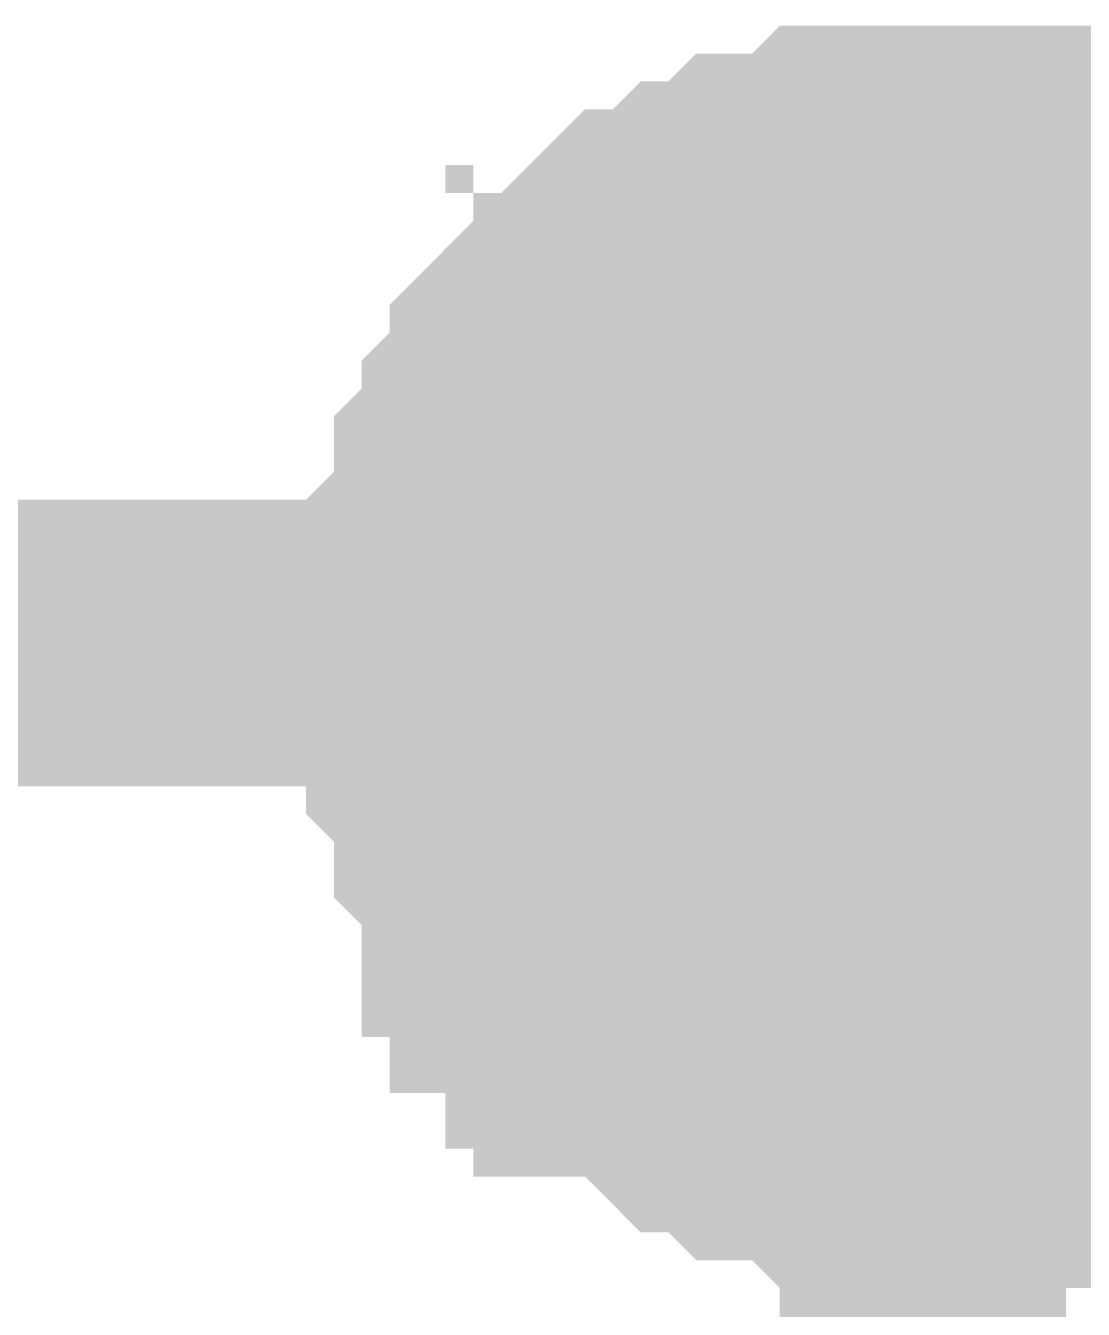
# Model space of a CAD drawing. Header units: inches. Extents: x 0 to 31.5, y 0 to 22.3.
# Drawn here: x 7.1651 to 7.2087, y 3.2723 to 3.3252 of the extents above; entities that cross this region are included whole.
import ezdxf

# ---------------------------------------------------------------- set-up
doc = ezdxf.new("R2010")
doc.units = ezdxf.units.IN
doc.header["$MEASUREMENT"] = 0
doc.layers.add('Sheet', color=255, linetype='Continuous')

msp = doc.modelspace()

# ---------------------------------------------------------------- linework, layer by layer
at = {"layer": 'Sheet'}
for points in [[(7.182579, 3.299748, 0.0118, 0.0118, 0), (7.182579, 3.300896, 0.0118, 0.0118, 0), (7.182579, 3.302045, 0.0118, 0.0118, 0), (7.182579, 3.302045, 0.0118, 0.0118, 0), (7.182579, 3.303193, 0.0118, 0.0118, 0), (7.183727, 3.304342, 0.0118, 0.0118, 0), (7.183727, 3.30549, 0.0118, 0.0118, 0), (7.183727, 3.306639, 0.0118, 0.0118, 0), (7.183727, 3.306639, 0.0118, 0.0118, 0), (7.184875, 3.307787, 0.0118, 0.0118, 0), (7.184875, 3.308936, 0.0118, 0.0118, 0), (7.186024, 3.310084, 0.0118, 0.0118, 0), (7.186024, 3.310084, 0.0118, 0.0118, 0), (7.186024, 3.311233, 0.0118, 0.0118, 0), (7.187172, 3.312382, 0.0118, 0.0118, 0), (7.18832, 3.312382, 0.0118, 0.0118, 0), (7.18832, 3.31353, 0.0118, 0.0118, 0), (7.189469, 3.31353, 0.0118, 0.0118, 0), (7.189469, 3.314679, 0.0118, 0.0118, 0), (7.190617, 3.315827, 0.0118, 0.0118, 0), (7.191765, 3.315827, 0.0118, 0.0118, 0), (7.191765, 3.315827, 0.0118, 0.0118, 0), (7.192913, 3.316976, 0.0118, 0.0118, 0), (7.194062, 3.316976, 0.0118, 0.0118, 0), (7.19521, 3.318124, 0.0118, 0.0118, 0), (7.19521, 3.318124, 0.0118, 0.0118, 0), (7.196358, 3.318124, 0.0118, 0.0118, 0), (7.197507, 3.318124, 0.0118, 0.0118, 0), (7.198655, 3.319273, 0.0118, 0.0118, 0), (7.199803, 3.319273, 0.0118, 0.0118, 0), (7.199803, 3.319273, 0.0118, 0.0118, 0), (7.200951, 3.319273, 0.0118, 0.0118, 0), (7.2021, 3.319273, 0.0118, 0.0118, 0)], [(7.182579, 3.299748, 0.0118, 0.0118, 0), (7.182579, 3.300896, 0.0118, 0.0118, 0), (7.182579, 3.302045, 0.0118, 0.0118, 0), (7.182579, 3.302045, 0.0118, 0.0118, 0), (7.182579, 3.303193, 0.0118, 0.0118, 0), (7.183727, 3.304342, 0.0118, 0.0118, 0), (7.183727, 3.30549, 0.0118, 0.0118, 0), (7.183727, 3.306639, 0.0118, 0.0118, 0), (7.183727, 3.306639, 0.0118, 0.0118, 0), (7.184875, 3.307787, 0.0118, 0.0118, 0), (7.184875, 3.308936, 0.0118, 0.0118, 0), (7.186024, 3.310084, 0.0118, 0.0118, 0), (7.186024, 3.310084, 0.0118, 0.0118, 0), (7.186024, 3.311233, 0.0118, 0.0118, 0), (7.187172, 3.312382, 0.0118, 0.0118, 0), (7.18832, 3.312382, 0.0118, 0.0118, 0), (7.18832, 3.31353, 0.0118, 0.0118, 0), (7.189469, 3.31353, 0.0118, 0.0118, 0), (7.189469, 3.314679, 0.0118, 0.0118, 0), (7.190617, 3.315827, 0.0118, 0.0118, 0), (7.191765, 3.315827, 0.0118, 0.0118, 0), (7.191765, 3.315827, 0.0118, 0.0118, 0), (7.192913, 3.316976, 0.0118, 0.0118, 0), (7.194062, 3.316976, 0.0118, 0.0118, 0), (7.19521, 3.318124, 0.0118, 0.0118, 0), (7.19521, 3.318124, 0.0118, 0.0118, 0), (7.196358, 3.318124, 0.0118, 0.0118, 0), (7.197507, 3.318124, 0.0118, 0.0118, 0), (7.198655, 3.319273, 0.0118, 0.0118, 0), (7.199803, 3.319273, 0.0118, 0.0118, 0), (7.199803, 3.319273, 0.0118, 0.0118, 0), (7.200951, 3.319273, 0.0118, 0.0118, 0), (7.2021, 3.319273, 0.0118, 0.0118, 0)], [(7.182579, 3.299748, 0.0118, 0.0118, 0), (7.182579, 3.300896, 0.0118, 0.0118, 0), (7.182579, 3.302045, 0.0118, 0.0118, 0), (7.182579, 3.302045, 0.0118, 0.0118, 0), (7.182579, 3.303193, 0.0118, 0.0118, 0), (7.183727, 3.304342, 0.0118, 0.0118, 0), (7.183727, 3.30549, 0.0118, 0.0118, 0), (7.183727, 3.306639, 0.0118, 0.0118, 0), (7.183727, 3.306639, 0.0118, 0.0118, 0), (7.184875, 3.307787, 0.0118, 0.0118, 0), (7.184875, 3.308936, 0.0118, 0.0118, 0), (7.186024, 3.310084, 0.0118, 0.0118, 0), (7.186024, 3.310084, 0.0118, 0.0118, 0), (7.186024, 3.311233, 0.0118, 0.0118, 0), (7.187172, 3.312382, 0.0118, 0.0118, 0), (7.18832, 3.312382, 0.0118, 0.0118, 0), (7.18832, 3.31353, 0.0118, 0.0118, 0), (7.189469, 3.31353, 0.0118, 0.0118, 0), (7.189469, 3.314679, 0.0118, 0.0118, 0), (7.190617, 3.315827, 0.0118, 0.0118, 0), (7.191765, 3.315827, 0.0118, 0.0118, 0), (7.191765, 3.315827, 0.0118, 0.0118, 0), (7.192913, 3.316976, 0.0118, 0.0118, 0), (7.194062, 3.316976, 0.0118, 0.0118, 0), (7.19521, 3.318124, 0.0118, 0.0118, 0), (7.19521, 3.318124, 0.0118, 0.0118, 0), (7.196358, 3.318124, 0.0118, 0.0118, 0), (7.197507, 3.318124, 0.0118, 0.0118, 0), (7.198655, 3.319273, 0.0118, 0.0118, 0), (7.199803, 3.319273, 0.0118, 0.0118, 0), (7.199803, 3.319273, 0.0118, 0.0118, 0), (7.200951, 3.319273, 0.0118, 0.0118, 0), (7.2021, 3.319273, 0.0118, 0.0118, 0)], [(7.182579, 3.299748, 0.0118, 0.0118, 0), (7.182579, 3.300896, 0.0118, 0.0118, 0), (7.182579, 3.302045, 0.0118, 0.0118, 0), (7.182579, 3.302045, 0.0118, 0.0118, 0), (7.182579, 3.303193, 0.0118, 0.0118, 0), (7.183727, 3.304342, 0.0118, 0.0118, 0), (7.183727, 3.30549, 0.0118, 0.0118, 0), (7.183727, 3.306639, 0.0118, 0.0118, 0), (7.183727, 3.306639, 0.0118, 0.0118, 0), (7.184875, 3.307787, 0.0118, 0.0118, 0), (7.184875, 3.308936, 0.0118, 0.0118, 0), (7.186024, 3.310084, 0.0118, 0.0118, 0), (7.186024, 3.310084, 0.0118, 0.0118, 0), (7.186024, 3.311233, 0.0118, 0.0118, 0), (7.187172, 3.312382, 0.0118, 0.0118, 0), (7.18832, 3.312382, 0.0118, 0.0118, 0), (7.18832, 3.31353, 0.0118, 0.0118, 0), (7.189469, 3.31353, 0.0118, 0.0118, 0), (7.189469, 3.314679, 0.0118, 0.0118, 0), (7.190617, 3.315827, 0.0118, 0.0118, 0), (7.191765, 3.315827, 0.0118, 0.0118, 0), (7.191765, 3.315827, 0.0118, 0.0118, 0), (7.192913, 3.316976, 0.0118, 0.0118, 0), (7.194062, 3.316976, 0.0118, 0.0118, 0), (7.19521, 3.318124, 0.0118, 0.0118, 0), (7.19521, 3.318124, 0.0118, 0.0118, 0), (7.196358, 3.318124, 0.0118, 0.0118, 0), (7.197507, 3.318124, 0.0118, 0.0118, 0), (7.198655, 3.319273, 0.0118, 0.0118, 0), (7.199803, 3.319273, 0.0118, 0.0118, 0), (7.199803, 3.319273, 0.0118, 0.0118, 0), (7.200951, 3.319273, 0.0118, 0.0118, 0), (7.2021, 3.319273, 0.0118, 0.0118, 0)], [(7.2021, 3.319273, 0.0118, 0.0118, 0), (7.2021, 3.319273, 0.0118, 0.0118, 0)], [(7.2021, 3.319273, 0.0118, 0.0118, 0), (7.203248, 3.319273, 0.0118, 0.0118, 0), (7.204396, 3.319273, 0.0118, 0.0118, 0), (7.205545, 3.319273, 0.0118, 0.0118, 0), (7.206693, 3.319273, 0.0118, 0.0118, 0), (7.207841, 3.318124, 0.0118, 0.0118, 0), (7.207841, 3.318124, 0.0118, 0.0118, 0), (7.20899, 3.318124, 0.0118, 0.0118, 0), (7.210138, 3.318124, 0.0118, 0.0118, 0), (7.211286, 3.316976, 0.0118, 0.0118, 0), (7.212434, 3.316976, 0.0118, 0.0118, 0), (7.212434, 3.315827, 0.0118, 0.0118, 0), (7.213583, 3.315827, 0.0118, 0.0118, 0), (7.214731, 3.315827, 0.0118, 0.0118, 0)], [(7.2021, 3.319273, 0.0118, 0.0118, 0), (7.2021, 3.319273, 0.0118, 0.0118, 0)], [(7.2021, 3.319273, 0.0118, 0.0118, 0), (7.203248, 3.319273, 0.0118, 0.0118, 0), (7.204396, 3.319273, 0.0118, 0.0118, 0), (7.205545, 3.319273, 0.0118, 0.0118, 0), (7.206693, 3.319273, 0.0118, 0.0118, 0), (7.207841, 3.318124, 0.0118, 0.0118, 0), (7.207841, 3.318124, 0.0118, 0.0118, 0), (7.20899, 3.318124, 0.0118, 0.0118, 0), (7.210138, 3.318124, 0.0118, 0.0118, 0), (7.211286, 3.316976, 0.0118, 0.0118, 0), (7.212434, 3.316976, 0.0118, 0.0118, 0), (7.212434, 3.315827, 0.0118, 0.0118, 0), (7.213583, 3.315827, 0.0118, 0.0118, 0), (7.214731, 3.315827, 0.0118, 0.0118, 0)], [(7.2021, 3.319273, 0.0118, 0.0118, 0), (7.2021, 3.319273, 0.0118, 0.0118, 0)], [(7.2021, 3.319273, 0.0118, 0.0118, 0), (7.203248, 3.319273, 0.0118, 0.0118, 0), (7.204396, 3.319273, 0.0118, 0.0118, 0), (7.205545, 3.319273, 0.0118, 0.0118, 0), (7.206693, 3.319273, 0.0118, 0.0118, 0), (7.207841, 3.318124, 0.0118, 0.0118, 0), (7.207841, 3.318124, 0.0118, 0.0118, 0), (7.20899, 3.318124, 0.0118, 0.0118, 0), (7.210138, 3.318124, 0.0118, 0.0118, 0), (7.211286, 3.316976, 0.0118, 0.0118, 0), (7.212434, 3.316976, 0.0118, 0.0118, 0), (7.212434, 3.315827, 0.0118, 0.0118, 0), (7.213583, 3.315827, 0.0118, 0.0118, 0), (7.214731, 3.315827, 0.0118, 0.0118, 0)], [(7.2021, 3.319273, 0.0118, 0.0118, 0), (7.2021, 3.319273, 0.0118, 0.0118, 0)], [(7.2021, 3.319273, 0.0118, 0.0118, 0), (7.203248, 3.319273, 0.0118, 0.0118, 0), (7.204396, 3.319273, 0.0118, 0.0118, 0), (7.205545, 3.319273, 0.0118, 0.0118, 0), (7.206693, 3.319273, 0.0118, 0.0118, 0), (7.207841, 3.318124, 0.0118, 0.0118, 0), (7.207841, 3.318124, 0.0118, 0.0118, 0), (7.20899, 3.318124, 0.0118, 0.0118, 0), (7.210138, 3.318124, 0.0118, 0.0118, 0), (7.211286, 3.316976, 0.0118, 0.0118, 0), (7.212434, 3.316976, 0.0118, 0.0118, 0), (7.212434, 3.315827, 0.0118, 0.0118, 0), (7.213583, 3.315827, 0.0118, 0.0118, 0), (7.214731, 3.315827, 0.0118, 0.0118, 0)], [(7.182579, 3.299748, 0.0039, 0.0039, 0), (7.182579, 3.300896, 0.0039, 0.0039, 0), (7.182579, 3.302045, 0.0039, 0.0039, 0), (7.182579, 3.302045, 0.0039, 0.0039, 0), (7.182579, 3.303193, 0.0039, 0.0039, 0), (7.183727, 3.304342, 0.0039, 0.0039, 0), (7.183727, 3.30549, 0.0039, 0.0039, 0), (7.183727, 3.306639, 0.0039, 0.0039, 0), (7.183727, 3.306639, 0.0039, 0.0039, 0), (7.184875, 3.307787, 0.0039, 0.0039, 0), (7.184875, 3.308936, 0.0039, 0.0039, 0), (7.186024, 3.310084, 0.0039, 0.0039, 0), (7.186024, 3.310084, 0.0039, 0.0039, 0), (7.186024, 3.311233, 0.0039, 0.0039, 0), (7.187172, 3.312382, 0.0039, 0.0039, 0), (7.18832, 3.312382, 0.0039, 0.0039, 0), (7.18832, 3.31353, 0.0039, 0.0039, 0), (7.189469, 3.31353, 0.0039, 0.0039, 0), (7.189469, 3.314679, 0.0039, 0.0039, 0), (7.190617, 3.315827, 0.0039, 0.0039, 0), (7.191765, 3.315827, 0.0039, 0.0039, 0), (7.191765, 3.315827, 0.0039, 0.0039, 0), (7.192913, 3.316976, 0.0039, 0.0039, 0), (7.194062, 3.316976, 0.0039, 0.0039, 0), (7.19521, 3.318124, 0.0039, 0.0039, 0), (7.19521, 3.318124, 0.0039, 0.0039, 0), (7.196358, 3.318124, 0.0039, 0.0039, 0), (7.197507, 3.318124, 0.0039, 0.0039, 0), (7.198655, 3.319273, 0.0039, 0.0039, 0), (7.199803, 3.319273, 0.0039, 0.0039, 0), (7.199803, 3.319273, 0.0039, 0.0039, 0), (7.200951, 3.319273, 0.0039, 0.0039, 0), (7.2021, 3.319273, 0.0039, 0.0039, 0)], [(7.182579, 3.299748, 0.0039, 0.0039, 0), (7.182579, 3.300896, 0.0039, 0.0039, 0), (7.182579, 3.302045, 0.0039, 0.0039, 0), (7.182579, 3.302045, 0.0039, 0.0039, 0), (7.182579, 3.303193, 0.0039, 0.0039, 0), (7.183727, 3.304342, 0.0039, 0.0039, 0), (7.183727, 3.30549, 0.0039, 0.0039, 0), (7.183727, 3.306639, 0.0039, 0.0039, 0), (7.183727, 3.306639, 0.0039, 0.0039, 0), (7.184875, 3.307787, 0.0039, 0.0039, 0), (7.184875, 3.308936, 0.0039, 0.0039, 0), (7.186024, 3.310084, 0.0039, 0.0039, 0), (7.186024, 3.310084, 0.0039, 0.0039, 0), (7.186024, 3.311233, 0.0039, 0.0039, 0), (7.187172, 3.312382, 0.0039, 0.0039, 0), (7.18832, 3.312382, 0.0039, 0.0039, 0), (7.18832, 3.31353, 0.0039, 0.0039, 0), (7.189469, 3.31353, 0.0039, 0.0039, 0), (7.189469, 3.314679, 0.0039, 0.0039, 0), (7.190617, 3.315827, 0.0039, 0.0039, 0), (7.191765, 3.315827, 0.0039, 0.0039, 0), (7.191765, 3.315827, 0.0039, 0.0039, 0), (7.192913, 3.316976, 0.0039, 0.0039, 0), (7.194062, 3.316976, 0.0039, 0.0039, 0), (7.19521, 3.318124, 0.0039, 0.0039, 0), (7.19521, 3.318124, 0.0039, 0.0039, 0), (7.196358, 3.318124, 0.0039, 0.0039, 0), (7.197507, 3.318124, 0.0039, 0.0039, 0), (7.198655, 3.319273, 0.0039, 0.0039, 0), (7.199803, 3.319273, 0.0039, 0.0039, 0), (7.199803, 3.319273, 0.0039, 0.0039, 0), (7.200951, 3.319273, 0.0039, 0.0039, 0), (7.2021, 3.319273, 0.0039, 0.0039, 0)], [(7.182579, 3.299748, 0.0039, 0.0039, 0), (7.182579, 3.300896, 0.0039, 0.0039, 0), (7.182579, 3.302045, 0.0039, 0.0039, 0), (7.182579, 3.302045, 0.0039, 0.0039, 0), (7.182579, 3.303193, 0.0039, 0.0039, 0), (7.183727, 3.304342, 0.0039, 0.0039, 0), (7.183727, 3.30549, 0.0039, 0.0039, 0), (7.183727, 3.306639, 0.0039, 0.0039, 0), (7.183727, 3.306639, 0.0039, 0.0039, 0), (7.184875, 3.307787, 0.0039, 0.0039, 0), (7.184875, 3.308936, 0.0039, 0.0039, 0), (7.186024, 3.310084, 0.0039, 0.0039, 0), (7.186024, 3.310084, 0.0039, 0.0039, 0), (7.186024, 3.311233, 0.0039, 0.0039, 0), (7.187172, 3.312382, 0.0039, 0.0039, 0), (7.18832, 3.312382, 0.0039, 0.0039, 0), (7.18832, 3.31353, 0.0039, 0.0039, 0), (7.189469, 3.31353, 0.0039, 0.0039, 0), (7.189469, 3.314679, 0.0039, 0.0039, 0), (7.190617, 3.315827, 0.0039, 0.0039, 0), (7.191765, 3.315827, 0.0039, 0.0039, 0), (7.191765, 3.315827, 0.0039, 0.0039, 0), (7.192913, 3.316976, 0.0039, 0.0039, 0), (7.194062, 3.316976, 0.0039, 0.0039, 0), (7.19521, 3.318124, 0.0039, 0.0039, 0), (7.19521, 3.318124, 0.0039, 0.0039, 0), (7.196358, 3.318124, 0.0039, 0.0039, 0), (7.197507, 3.318124, 0.0039, 0.0039, 0), (7.198655, 3.319273, 0.0039, 0.0039, 0), (7.199803, 3.319273, 0.0039, 0.0039, 0), (7.199803, 3.319273, 0.0039, 0.0039, 0), (7.200951, 3.319273, 0.0039, 0.0039, 0), (7.2021, 3.319273, 0.0039, 0.0039, 0)], [(7.182579, 3.299748, 0.0039, 0.0039, 0), (7.182579, 3.300896, 0.0039, 0.0039, 0), (7.182579, 3.302045, 0.0039, 0.0039, 0), (7.182579, 3.302045, 0.0039, 0.0039, 0), (7.182579, 3.303193, 0.0039, 0.0039, 0), (7.183727, 3.304342, 0.0039, 0.0039, 0), (7.183727, 3.30549, 0.0039, 0.0039, 0), (7.183727, 3.306639, 0.0039, 0.0039, 0), (7.183727, 3.306639, 0.0039, 0.0039, 0), (7.184875, 3.307787, 0.0039, 0.0039, 0), (7.184875, 3.308936, 0.0039, 0.0039, 0), (7.186024, 3.310084, 0.0039, 0.0039, 0), (7.186024, 3.310084, 0.0039, 0.0039, 0), (7.186024, 3.311233, 0.0039, 0.0039, 0), (7.187172, 3.312382, 0.0039, 0.0039, 0), (7.18832, 3.312382, 0.0039, 0.0039, 0), (7.18832, 3.31353, 0.0039, 0.0039, 0), (7.189469, 3.31353, 0.0039, 0.0039, 0), (7.189469, 3.314679, 0.0039, 0.0039, 0), (7.190617, 3.315827, 0.0039, 0.0039, 0), (7.191765, 3.315827, 0.0039, 0.0039, 0), (7.191765, 3.315827, 0.0039, 0.0039, 0), (7.192913, 3.316976, 0.0039, 0.0039, 0), (7.194062, 3.316976, 0.0039, 0.0039, 0), (7.19521, 3.318124, 0.0039, 0.0039, 0), (7.19521, 3.318124, 0.0039, 0.0039, 0), (7.196358, 3.318124, 0.0039, 0.0039, 0), (7.197507, 3.318124, 0.0039, 0.0039, 0), (7.198655, 3.319273, 0.0039, 0.0039, 0), (7.199803, 3.319273, 0.0039, 0.0039, 0), (7.199803, 3.319273, 0.0039, 0.0039, 0), (7.200951, 3.319273, 0.0039, 0.0039, 0), (7.2021, 3.319273, 0.0039, 0.0039, 0)], [(7.2021, 3.319273, 0.0039, 0.0039, 0), (7.2021, 3.319273, 0.0039, 0.0039, 0)], [(7.2021, 3.319273, 0.0039, 0.0039, 0), (7.203248, 3.319273, 0.0039, 0.0039, 0), (7.204396, 3.319273, 0.0039, 0.0039, 0), (7.205545, 3.319273, 0.0039, 0.0039, 0), (7.206693, 3.319273, 0.0039, 0.0039, 0), (7.207841, 3.318124, 0.0039, 0.0039, 0), (7.207841, 3.318124, 0.0039, 0.0039, 0), (7.20899, 3.318124, 0.0039, 0.0039, 0), (7.210138, 3.318124, 0.0039, 0.0039, 0), (7.211286, 3.316976, 0.0039, 0.0039, 0)], [(7.2021, 3.319273, 0.0039, 0.0039, 0), (7.2021, 3.319273, 0.0039, 0.0039, 0)], [(7.2021, 3.319273, 0.0039, 0.0039, 0), (7.203248, 3.319273, 0.0039, 0.0039, 0), (7.204396, 3.319273, 0.0039, 0.0039, 0), (7.205545, 3.319273, 0.0039, 0.0039, 0), (7.206693, 3.319273, 0.0039, 0.0039, 0), (7.207841, 3.318124, 0.0039, 0.0039, 0), (7.207841, 3.318124, 0.0039, 0.0039, 0), (7.20899, 3.318124, 0.0039, 0.0039, 0), (7.210138, 3.318124, 0.0039, 0.0039, 0), (7.211286, 3.316976, 0.0039, 0.0039, 0)], [(7.2021, 3.319273, 0.0039, 0.0039, 0), (7.2021, 3.319273, 0.0039, 0.0039, 0)], [(7.2021, 3.319273, 0.0039, 0.0039, 0), (7.203248, 3.319273, 0.0039, 0.0039, 0), (7.204396, 3.319273, 0.0039, 0.0039, 0), (7.205545, 3.319273, 0.0039, 0.0039, 0), (7.206693, 3.319273, 0.0039, 0.0039, 0), (7.207841, 3.318124, 0.0039, 0.0039, 0), (7.207841, 3.318124, 0.0039, 0.0039, 0), (7.20899, 3.318124, 0.0039, 0.0039, 0), (7.210138, 3.318124, 0.0039, 0.0039, 0), (7.211286, 3.316976, 0.0039, 0.0039, 0)], [(7.2021, 3.319273, 0.0039, 0.0039, 0), (7.2021, 3.319273, 0.0039, 0.0039, 0)], [(7.2021, 3.319273, 0.0039, 0.0039, 0), (7.203248, 3.319273, 0.0039, 0.0039, 0), (7.204396, 3.319273, 0.0039, 0.0039, 0), (7.205545, 3.319273, 0.0039, 0.0039, 0), (7.206693, 3.319273, 0.0039, 0.0039, 0), (7.207841, 3.318124, 0.0039, 0.0039, 0), (7.207841, 3.318124, 0.0039, 0.0039, 0), (7.20899, 3.318124, 0.0039, 0.0039, 0), (7.210138, 3.318124, 0.0039, 0.0039, 0), (7.211286, 3.316976, 0.0039, 0.0039, 0)], [(6.902395, 2.898908, 0.0118, 0.0118, 0), (6.902395, 2.798985, 0.0118, 0.0118, 0), (7.2021, 2.798985, 0.0118, 0.0118, 0), (7.2021, 3.299748, 0.0118, 0.0118, 0)], [(6.902395, 3.299748, 0.0118, 0.0118, 0), (7.2021, 3.299748, 0.0118, 0.0118, 0), (7.501804, 3.299748, 0.0118, 0.0118, 0)], [(7.2021, 3.279074, 0.0118, 0.0118, 0), (7.200951, 3.279074, 0.0118, 0.0118, 0), (7.199803, 3.279074, 0.0118, 0.0118, 0), (7.199803, 3.279074, 0.0118, 0.0118, 0), (7.198655, 3.279074, 0.0118, 0.0118, 0), (7.197507, 3.280222, 0.0118, 0.0118, 0), (7.196358, 3.280222, 0.0118, 0.0118, 0), (7.19521, 3.280222, 0.0118, 0.0118, 0), (7.19521, 3.280222, 0.0118, 0.0118, 0), (7.194062, 3.281371, 0.0118, 0.0118, 0), (7.192913, 3.281371, 0.0118, 0.0118, 0), (7.191765, 3.28252, 0.0118, 0.0118, 0), (7.191765, 3.28252, 0.0118, 0.0118, 0), (7.190617, 3.283668, 0.0118, 0.0118, 0), (7.189469, 3.283668, 0.0118, 0.0118, 0), (7.189469, 3.284817, 0.0118, 0.0118, 0), (7.18832, 3.284817, 0.0118, 0.0118, 0), (7.18832, 3.285965, 0.0118, 0.0118, 0), (7.187172, 3.287114, 0.0118, 0.0118, 0), (7.186024, 3.287114, 0.0118, 0.0118, 0), (7.186024, 3.288262, 0.0118, 0.0118, 0), (7.186024, 3.289411, 0.0118, 0.0118, 0), (7.184875, 3.289411, 0.0118, 0.0118, 0), (7.184875, 3.290559, 0.0118, 0.0118, 0), (7.183727, 3.291708, 0.0118, 0.0118, 0), (7.183727, 3.292856, 0.0118, 0.0118, 0), (7.183727, 3.294005, 0.0118, 0.0118, 0), (7.183727, 3.294005, 0.0118, 0.0118, 0), (7.182579, 3.295153, 0.0118, 0.0118, 0), (7.182579, 3.296302, 0.0118, 0.0118, 0), (7.182579, 3.297451, 0.0118, 0.0118, 0), (7.182579, 3.298599, 0.0118, 0.0118, 0), (7.182579, 3.299748, 0.0118, 0.0118, 0)], [(7.182579, 3.299748, 0.0118, 0.0118, 0), (7.182579, 3.299748, 0.0118, 0.0118, 0)], [(7.2021, 3.279074, 0.0118, 0.0118, 0), (7.200951, 3.279074, 0.0118, 0.0118, 0), (7.199803, 3.279074, 0.0118, 0.0118, 0), (7.199803, 3.279074, 0.0118, 0.0118, 0), (7.198655, 3.279074, 0.0118, 0.0118, 0), (7.197507, 3.280222, 0.0118, 0.0118, 0), (7.196358, 3.280222, 0.0118, 0.0118, 0), (7.19521, 3.280222, 0.0118, 0.0118, 0), (7.19521, 3.280222, 0.0118, 0.0118, 0), (7.194062, 3.281371, 0.0118, 0.0118, 0), (7.192913, 3.281371, 0.0118, 0.0118, 0), (7.191765, 3.28252, 0.0118, 0.0118, 0), (7.191765, 3.28252, 0.0118, 0.0118, 0), (7.190617, 3.283668, 0.0118, 0.0118, 0), (7.189469, 3.283668, 0.0118, 0.0118, 0), (7.189469, 3.284817, 0.0118, 0.0118, 0), (7.18832, 3.284817, 0.0118, 0.0118, 0), (7.18832, 3.285965, 0.0118, 0.0118, 0), (7.187172, 3.287114, 0.0118, 0.0118, 0), (7.186024, 3.287114, 0.0118, 0.0118, 0), (7.186024, 3.288262, 0.0118, 0.0118, 0), (7.186024, 3.289411, 0.0118, 0.0118, 0), (7.184875, 3.289411, 0.0118, 0.0118, 0), (7.184875, 3.290559, 0.0118, 0.0118, 0), (7.183727, 3.291708, 0.0118, 0.0118, 0), (7.183727, 3.292856, 0.0118, 0.0118, 0), (7.183727, 3.294005, 0.0118, 0.0118, 0), (7.183727, 3.294005, 0.0118, 0.0118, 0), (7.182579, 3.295153, 0.0118, 0.0118, 0), (7.182579, 3.296302, 0.0118, 0.0118, 0), (7.182579, 3.297451, 0.0118, 0.0118, 0), (7.182579, 3.298599, 0.0118, 0.0118, 0), (7.182579, 3.299748, 0.0118, 0.0118, 0)], [(7.182579, 3.299748, 0.0118, 0.0118, 0), (7.182579, 3.299748, 0.0118, 0.0118, 0)], [(7.2021, 3.279074, 0.0118, 0.0118, 0), (7.200951, 3.279074, 0.0118, 0.0118, 0), (7.199803, 3.279074, 0.0118, 0.0118, 0), (7.199803, 3.279074, 0.0118, 0.0118, 0), (7.198655, 3.279074, 0.0118, 0.0118, 0), (7.197507, 3.280222, 0.0118, 0.0118, 0), (7.196358, 3.280222, 0.0118, 0.0118, 0), (7.19521, 3.280222, 0.0118, 0.0118, 0), (7.19521, 3.280222, 0.0118, 0.0118, 0), (7.194062, 3.281371, 0.0118, 0.0118, 0), (7.192913, 3.281371, 0.0118, 0.0118, 0), (7.191765, 3.28252, 0.0118, 0.0118, 0), (7.191765, 3.28252, 0.0118, 0.0118, 0), (7.190617, 3.283668, 0.0118, 0.0118, 0), (7.189469, 3.283668, 0.0118, 0.0118, 0), (7.189469, 3.284817, 0.0118, 0.0118, 0), (7.18832, 3.284817, 0.0118, 0.0118, 0), (7.18832, 3.285965, 0.0118, 0.0118, 0), (7.187172, 3.287114, 0.0118, 0.0118, 0), (7.186024, 3.287114, 0.0118, 0.0118, 0), (7.186024, 3.288262, 0.0118, 0.0118, 0), (7.186024, 3.289411, 0.0118, 0.0118, 0), (7.184875, 3.289411, 0.0118, 0.0118, 0), (7.184875, 3.290559, 0.0118, 0.0118, 0), (7.183727, 3.291708, 0.0118, 0.0118, 0), (7.183727, 3.292856, 0.0118, 0.0118, 0), (7.183727, 3.294005, 0.0118, 0.0118, 0), (7.183727, 3.294005, 0.0118, 0.0118, 0), (7.182579, 3.295153, 0.0118, 0.0118, 0), (7.182579, 3.296302, 0.0118, 0.0118, 0), (7.182579, 3.297451, 0.0118, 0.0118, 0), (7.182579, 3.298599, 0.0118, 0.0118, 0), (7.182579, 3.299748, 0.0118, 0.0118, 0)], [(7.182579, 3.299748, 0.0118, 0.0118, 0), (7.182579, 3.299748, 0.0118, 0.0118, 0)], [(7.2021, 3.279074, 0.0118, 0.0118, 0), (7.200951, 3.279074, 0.0118, 0.0118, 0), (7.199803, 3.279074, 0.0118, 0.0118, 0), (7.199803, 3.279074, 0.0118, 0.0118, 0), (7.198655, 3.279074, 0.0118, 0.0118, 0), (7.197507, 3.280222, 0.0118, 0.0118, 0), (7.196358, 3.280222, 0.0118, 0.0118, 0), (7.19521, 3.280222, 0.0118, 0.0118, 0), (7.19521, 3.280222, 0.0118, 0.0118, 0), (7.194062, 3.281371, 0.0118, 0.0118, 0), (7.192913, 3.281371, 0.0118, 0.0118, 0), (7.191765, 3.28252, 0.0118, 0.0118, 0), (7.191765, 3.28252, 0.0118, 0.0118, 0), (7.190617, 3.283668, 0.0118, 0.0118, 0), (7.189469, 3.283668, 0.0118, 0.0118, 0), (7.189469, 3.284817, 0.0118, 0.0118, 0), (7.18832, 3.284817, 0.0118, 0.0118, 0), (7.18832, 3.285965, 0.0118, 0.0118, 0), (7.187172, 3.287114, 0.0118, 0.0118, 0), (7.186024, 3.287114, 0.0118, 0.0118, 0), (7.186024, 3.288262, 0.0118, 0.0118, 0), (7.186024, 3.289411, 0.0118, 0.0118, 0), (7.184875, 3.289411, 0.0118, 0.0118, 0), (7.184875, 3.290559, 0.0118, 0.0118, 0), (7.183727, 3.291708, 0.0118, 0.0118, 0), (7.183727, 3.292856, 0.0118, 0.0118, 0), (7.183727, 3.294005, 0.0118, 0.0118, 0), (7.183727, 3.294005, 0.0118, 0.0118, 0), (7.182579, 3.295153, 0.0118, 0.0118, 0), (7.182579, 3.296302, 0.0118, 0.0118, 0), (7.182579, 3.297451, 0.0118, 0.0118, 0), (7.182579, 3.298599, 0.0118, 0.0118, 0), (7.182579, 3.299748, 0.0118, 0.0118, 0)], [(7.182579, 3.299748, 0.0118, 0.0118, 0), (7.182579, 3.299748, 0.0118, 0.0118, 0)], [(7.2021, 3.279074, 0.0039, 0.0039, 0), (7.200951, 3.279074, 0.0039, 0.0039, 0), (7.199803, 3.279074, 0.0039, 0.0039, 0), (7.199803, 3.279074, 0.0039, 0.0039, 0), (7.198655, 3.279074, 0.0039, 0.0039, 0), (7.197507, 3.280222, 0.0039, 0.0039, 0), (7.196358, 3.280222, 0.0039, 0.0039, 0), (7.19521, 3.280222, 0.0039, 0.0039, 0), (7.19521, 3.280222, 0.0039, 0.0039, 0), (7.194062, 3.281371, 0.0039, 0.0039, 0), (7.192913, 3.281371, 0.0039, 0.0039, 0), (7.191765, 3.28252, 0.0039, 0.0039, 0), (7.191765, 3.28252, 0.0039, 0.0039, 0), (7.190617, 3.283668, 0.0039, 0.0039, 0), (7.189469, 3.283668, 0.0039, 0.0039, 0), (7.189469, 3.284817, 0.0039, 0.0039, 0), (7.18832, 3.284817, 0.0039, 0.0039, 0), (7.18832, 3.285965, 0.0039, 0.0039, 0), (7.187172, 3.287114, 0.0039, 0.0039, 0), (7.186024, 3.287114, 0.0039, 0.0039, 0), (7.186024, 3.288262, 0.0039, 0.0039, 0), (7.186024, 3.289411, 0.0039, 0.0039, 0), (7.184875, 3.289411, 0.0039, 0.0039, 0), (7.184875, 3.290559, 0.0039, 0.0039, 0), (7.183727, 3.291708, 0.0039, 0.0039, 0), (7.183727, 3.292856, 0.0039, 0.0039, 0), (7.183727, 3.294005, 0.0039, 0.0039, 0), (7.183727, 3.294005, 0.0039, 0.0039, 0), (7.182579, 3.295153, 0.0039, 0.0039, 0), (7.182579, 3.296302, 0.0039, 0.0039, 0), (7.182579, 3.297451, 0.0039, 0.0039, 0), (7.182579, 3.298599, 0.0039, 0.0039, 0), (7.182579, 3.299748, 0.0039, 0.0039, 0)], [(7.182579, 3.299748, 0.0039, 0.0039, 0), (7.182579, 3.299748, 0.0039, 0.0039, 0)], [(7.2021, 3.279074, 0.0039, 0.0039, 0), (7.200951, 3.279074, 0.0039, 0.0039, 0), (7.199803, 3.279074, 0.0039, 0.0039, 0), (7.199803, 3.279074, 0.0039, 0.0039, 0), (7.198655, 3.279074, 0.0039, 0.0039, 0), (7.197507, 3.280222, 0.0039, 0.0039, 0), (7.196358, 3.280222, 0.0039, 0.0039, 0), (7.19521, 3.280222, 0.0039, 0.0039, 0), (7.19521, 3.280222, 0.0039, 0.0039, 0), (7.194062, 3.281371, 0.0039, 0.0039, 0), (7.192913, 3.281371, 0.0039, 0.0039, 0), (7.191765, 3.28252, 0.0039, 0.0039, 0), (7.191765, 3.28252, 0.0039, 0.0039, 0), (7.190617, 3.283668, 0.0039, 0.0039, 0), (7.189469, 3.283668, 0.0039, 0.0039, 0), (7.189469, 3.284817, 0.0039, 0.0039, 0), (7.18832, 3.284817, 0.0039, 0.0039, 0), (7.18832, 3.285965, 0.0039, 0.0039, 0), (7.187172, 3.287114, 0.0039, 0.0039, 0), (7.186024, 3.287114, 0.0039, 0.0039, 0), (7.186024, 3.288262, 0.0039, 0.0039, 0), (7.186024, 3.289411, 0.0039, 0.0039, 0), (7.184875, 3.289411, 0.0039, 0.0039, 0), (7.184875, 3.290559, 0.0039, 0.0039, 0), (7.183727, 3.291708, 0.0039, 0.0039, 0), (7.183727, 3.292856, 0.0039, 0.0039, 0), (7.183727, 3.294005, 0.0039, 0.0039, 0), (7.183727, 3.294005, 0.0039, 0.0039, 0), (7.182579, 3.295153, 0.0039, 0.0039, 0), (7.182579, 3.296302, 0.0039, 0.0039, 0), (7.182579, 3.297451, 0.0039, 0.0039, 0), (7.182579, 3.298599, 0.0039, 0.0039, 0), (7.182579, 3.299748, 0.0039, 0.0039, 0)], [(7.182579, 3.299748, 0.0039, 0.0039, 0), (7.182579, 3.299748, 0.0039, 0.0039, 0)], [(7.2021, 3.279074, 0.0039, 0.0039, 0), (7.200951, 3.279074, 0.0039, 0.0039, 0), (7.199803, 3.279074, 0.0039, 0.0039, 0), (7.199803, 3.279074, 0.0039, 0.0039, 0), (7.198655, 3.279074, 0.0039, 0.0039, 0), (7.197507, 3.280222, 0.0039, 0.0039, 0), (7.196358, 3.280222, 0.0039, 0.0039, 0), (7.19521, 3.280222, 0.0039, 0.0039, 0), (7.19521, 3.280222, 0.0039, 0.0039, 0), (7.194062, 3.281371, 0.0039, 0.0039, 0), (7.192913, 3.281371, 0.0039, 0.0039, 0), (7.191765, 3.28252, 0.0039, 0.0039, 0), (7.191765, 3.28252, 0.0039, 0.0039, 0), (7.190617, 3.283668, 0.0039, 0.0039, 0), (7.189469, 3.283668, 0.0039, 0.0039, 0), (7.189469, 3.284817, 0.0039, 0.0039, 0), (7.18832, 3.284817, 0.0039, 0.0039, 0), (7.18832, 3.285965, 0.0039, 0.0039, 0), (7.187172, 3.287114, 0.0039, 0.0039, 0), (7.186024, 3.287114, 0.0039, 0.0039, 0), (7.186024, 3.288262, 0.0039, 0.0039, 0), (7.186024, 3.289411, 0.0039, 0.0039, 0), (7.184875, 3.289411, 0.0039, 0.0039, 0), (7.184875, 3.290559, 0.0039, 0.0039, 0), (7.183727, 3.291708, 0.0039, 0.0039, 0), (7.183727, 3.292856, 0.0039, 0.0039, 0), (7.183727, 3.294005, 0.0039, 0.0039, 0), (7.183727, 3.294005, 0.0039, 0.0039, 0), (7.182579, 3.295153, 0.0039, 0.0039, 0), (7.182579, 3.296302, 0.0039, 0.0039, 0), (7.182579, 3.297451, 0.0039, 0.0039, 0), (7.182579, 3.298599, 0.0039, 0.0039, 0), (7.182579, 3.299748, 0.0039, 0.0039, 0)], [(7.182579, 3.299748, 0.0039, 0.0039, 0), (7.182579, 3.299748, 0.0039, 0.0039, 0)], [(7.2021, 3.279074, 0.0039, 0.0039, 0), (7.200951, 3.279074, 0.0039, 0.0039, 0), (7.199803, 3.279074, 0.0039, 0.0039, 0), (7.199803, 3.279074, 0.0039, 0.0039, 0), (7.198655, 3.279074, 0.0039, 0.0039, 0), (7.197507, 3.280222, 0.0039, 0.0039, 0), (7.196358, 3.280222, 0.0039, 0.0039, 0), (7.19521, 3.280222, 0.0039, 0.0039, 0), (7.19521, 3.280222, 0.0039, 0.0039, 0), (7.194062, 3.281371, 0.0039, 0.0039, 0), (7.192913, 3.281371, 0.0039, 0.0039, 0), (7.191765, 3.28252, 0.0039, 0.0039, 0), (7.191765, 3.28252, 0.0039, 0.0039, 0), (7.190617, 3.283668, 0.0039, 0.0039, 0), (7.189469, 3.283668, 0.0039, 0.0039, 0), (7.189469, 3.284817, 0.0039, 0.0039, 0), (7.18832, 3.284817, 0.0039, 0.0039, 0), (7.18832, 3.285965, 0.0039, 0.0039, 0), (7.187172, 3.287114, 0.0039, 0.0039, 0), (7.186024, 3.287114, 0.0039, 0.0039, 0), (7.186024, 3.288262, 0.0039, 0.0039, 0), (7.186024, 3.289411, 0.0039, 0.0039, 0), (7.184875, 3.289411, 0.0039, 0.0039, 0), (7.184875, 3.290559, 0.0039, 0.0039, 0), (7.183727, 3.291708, 0.0039, 0.0039, 0), (7.183727, 3.292856, 0.0039, 0.0039, 0), (7.183727, 3.294005, 0.0039, 0.0039, 0), (7.183727, 3.294005, 0.0039, 0.0039, 0), (7.182579, 3.295153, 0.0039, 0.0039, 0), (7.182579, 3.296302, 0.0039, 0.0039, 0), (7.182579, 3.297451, 0.0039, 0.0039, 0), (7.182579, 3.298599, 0.0039, 0.0039, 0), (7.182579, 3.299748, 0.0039, 0.0039, 0)], [(7.182579, 3.299748, 0.0039, 0.0039, 0), (7.182579, 3.299748, 0.0039, 0.0039, 0)], [(7.214731, 3.283668, 0.0118, 0.0118, 0), (7.213583, 3.28252, 0.0118, 0.0118, 0), (7.212434, 3.28252, 0.0118, 0.0118, 0), (7.212434, 3.281371, 0.0118, 0.0118, 0), (7.211286, 3.281371, 0.0118, 0.0118, 0), (7.210138, 3.280222, 0.0118, 0.0118, 0), (7.20899, 3.280222, 0.0118, 0.0118, 0), (7.207841, 3.280222, 0.0118, 0.0118, 0), (7.207841, 3.280222, 0.0118, 0.0118, 0), (7.206693, 3.279074, 0.0118, 0.0118, 0), (7.205545, 3.279074, 0.0118, 0.0118, 0), (7.204396, 3.279074, 0.0118, 0.0118, 0), (7.203248, 3.279074, 0.0118, 0.0118, 0), (7.2021, 3.279074, 0.0118, 0.0118, 0)], [(7.214731, 3.283668, 0.0118, 0.0118, 0), (7.213583, 3.28252, 0.0118, 0.0118, 0), (7.212434, 3.28252, 0.0118, 0.0118, 0), (7.212434, 3.281371, 0.0118, 0.0118, 0), (7.211286, 3.281371, 0.0118, 0.0118, 0), (7.210138, 3.280222, 0.0118, 0.0118, 0), (7.20899, 3.280222, 0.0118, 0.0118, 0), (7.207841, 3.280222, 0.0118, 0.0118, 0), (7.207841, 3.280222, 0.0118, 0.0118, 0), (7.206693, 3.279074, 0.0118, 0.0118, 0), (7.205545, 3.279074, 0.0118, 0.0118, 0), (7.204396, 3.279074, 0.0118, 0.0118, 0), (7.203248, 3.279074, 0.0118, 0.0118, 0), (7.2021, 3.279074, 0.0118, 0.0118, 0)], [(7.214731, 3.283668, 0.0118, 0.0118, 0), (7.213583, 3.28252, 0.0118, 0.0118, 0), (7.212434, 3.28252, 0.0118, 0.0118, 0), (7.212434, 3.281371, 0.0118, 0.0118, 0), (7.211286, 3.281371, 0.0118, 0.0118, 0), (7.210138, 3.280222, 0.0118, 0.0118, 0), (7.20899, 3.280222, 0.0118, 0.0118, 0), (7.207841, 3.280222, 0.0118, 0.0118, 0), (7.207841, 3.280222, 0.0118, 0.0118, 0), (7.206693, 3.279074, 0.0118, 0.0118, 0), (7.205545, 3.279074, 0.0118, 0.0118, 0), (7.204396, 3.279074, 0.0118, 0.0118, 0), (7.203248, 3.279074, 0.0118, 0.0118, 0), (7.2021, 3.279074, 0.0118, 0.0118, 0)], [(7.214731, 3.283668, 0.0118, 0.0118, 0), (7.213583, 3.28252, 0.0118, 0.0118, 0), (7.212434, 3.28252, 0.0118, 0.0118, 0), (7.212434, 3.281371, 0.0118, 0.0118, 0), (7.211286, 3.281371, 0.0118, 0.0118, 0), (7.210138, 3.280222, 0.0118, 0.0118, 0), (7.20899, 3.280222, 0.0118, 0.0118, 0), (7.207841, 3.280222, 0.0118, 0.0118, 0), (7.207841, 3.280222, 0.0118, 0.0118, 0), (7.206693, 3.279074, 0.0118, 0.0118, 0), (7.205545, 3.279074, 0.0118, 0.0118, 0), (7.204396, 3.279074, 0.0118, 0.0118, 0), (7.203248, 3.279074, 0.0118, 0.0118, 0), (7.2021, 3.279074, 0.0118, 0.0118, 0)], [(7.211286, 3.281371, 0.0039, 0.0039, 0), (7.210138, 3.280222, 0.0039, 0.0039, 0), (7.20899, 3.280222, 0.0039, 0.0039, 0), (7.207841, 3.280222, 0.0039, 0.0039, 0), (7.207841, 3.280222, 0.0039, 0.0039, 0), (7.206693, 3.279074, 0.0039, 0.0039, 0), (7.205545, 3.279074, 0.0039, 0.0039, 0), (7.204396, 3.279074, 0.0039, 0.0039, 0), (7.203248, 3.279074, 0.0039, 0.0039, 0), (7.2021, 3.279074, 0.0039, 0.0039, 0)], [(7.211286, 3.281371, 0.0039, 0.0039, 0), (7.210138, 3.280222, 0.0039, 0.0039, 0), (7.20899, 3.280222, 0.0039, 0.0039, 0), (7.207841, 3.280222, 0.0039, 0.0039, 0), (7.207841, 3.280222, 0.0039, 0.0039, 0), (7.206693, 3.279074, 0.0039, 0.0039, 0), (7.205545, 3.279074, 0.0039, 0.0039, 0), (7.204396, 3.279074, 0.0039, 0.0039, 0), (7.203248, 3.279074, 0.0039, 0.0039, 0), (7.2021, 3.279074, 0.0039, 0.0039, 0)], [(7.211286, 3.281371, 0.0039, 0.0039, 0), (7.210138, 3.280222, 0.0039, 0.0039, 0), (7.20899, 3.280222, 0.0039, 0.0039, 0), (7.207841, 3.280222, 0.0039, 0.0039, 0), (7.207841, 3.280222, 0.0039, 0.0039, 0), (7.206693, 3.279074, 0.0039, 0.0039, 0), (7.205545, 3.279074, 0.0039, 0.0039, 0), (7.204396, 3.279074, 0.0039, 0.0039, 0), (7.203248, 3.279074, 0.0039, 0.0039, 0), (7.2021, 3.279074, 0.0039, 0.0039, 0)], [(7.211286, 3.281371, 0.0039, 0.0039, 0), (7.210138, 3.280222, 0.0039, 0.0039, 0), (7.20899, 3.280222, 0.0039, 0.0039, 0), (7.207841, 3.280222, 0.0039, 0.0039, 0), (7.207841, 3.280222, 0.0039, 0.0039, 0), (7.206693, 3.279074, 0.0039, 0.0039, 0), (7.205545, 3.279074, 0.0039, 0.0039, 0), (7.204396, 3.279074, 0.0039, 0.0039, 0), (7.203248, 3.279074, 0.0039, 0.0039, 0), (7.2021, 3.279074, 0.0039, 0.0039, 0)]]:
    msp.add_lwpolyline(points, format="xyseb", dxfattribs=at)
msp.add_lwpolyline([(7.19, 3.3, 0.02, 0.02, 1), (7.21, 3.3, 0.02, 0.02, 1)], format="xyseb", close=True, dxfattribs=at)

doc.saveas('drawing.dxf')
